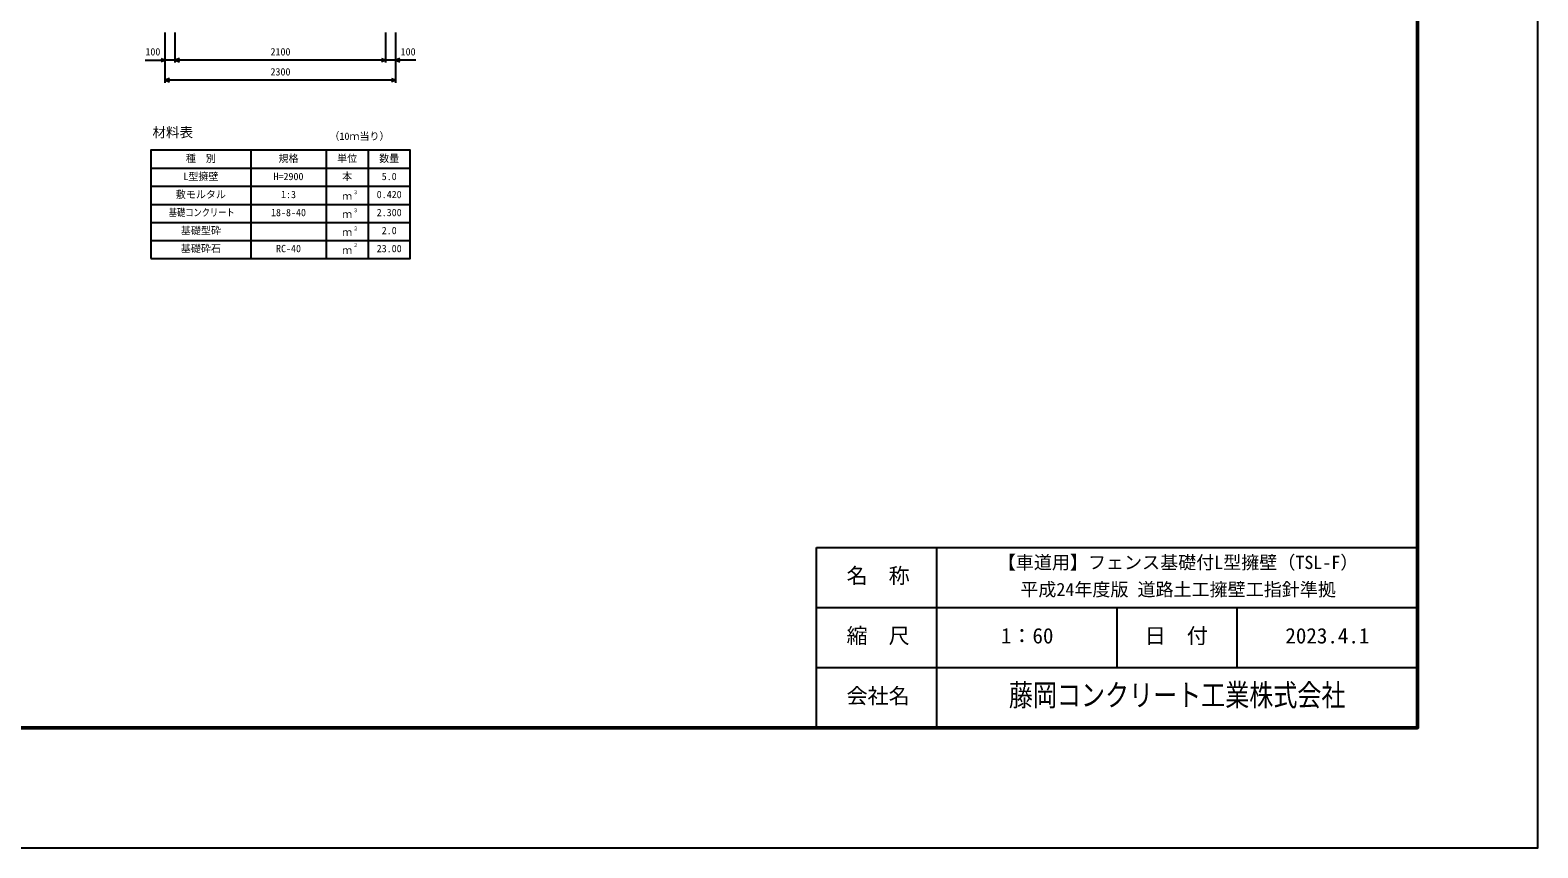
# Model space of a CAD drawing. Units: millimetres, scale not verified. Extents: x -50400 to 50400, y -17820 to 17820.
# Drawn here: x 35350 to 50400, y -17820 to -9654 of the extents above; entities that cross this region are included whole.
import ezdxf
from ezdxf.enums import TextEntityAlignment as Align

# ---------------------------------------------------------------- set-up
doc = ezdxf.new("R2010")
doc.units = ezdxf.units.MM
doc.header["$LTSCALE"] = 60
for name, color, linetype, lineweight in [('0-1_DIM', 7, 'Continuous', 25), ('0-2_Defpoints', 5, 'Continuous', 25), ('0-4_HYO', 3, 'Continuous', 25), ('0-5_HYO2', 4, 'Continuous', 25), ('0-8_TXT', 7, 'Continuous', 25), ('0-9_WAKU', 3, 'Continuous', 25), ('0-A_WAKU-LINE', 7, 'Continuous', 25)]:
    doc.layers.add(name, color=color, linetype=linetype, lineweight=lineweight)
doc.layers.add('0-B_WAKU-TXT', color=7, linetype='Continuous')
doc.styles.add('ＭＳ ゴシック', font='')
doc.styles.get('ＭＳ ゴシック').set_extended_font_data('MS Gothic')

msp = doc.modelspace()

# ---------------------------------------------------------------- linework, layer by layer
at = {"layer": '0-1_DIM'}
for p, q in [((36699.5, -10178.94), (36699.5, -9678.94)), ((36799.5, -9978.94), (36799.5, -9678.94)), ((38899.5, -9978.94), (38899.5, -9678.94)), ((38899.5, -9978.94), (38899.5, -9678.94)), ((38999.5, -10178.94), (38999.5, -9678.94)), ((36499.96, -9953.94), (36699.5, -9953.94)), ((36799.5, -9953.94), (36699.5, -9953.94)), ((38899.5, -9953.94), (36799.5, -9953.94)), ((38999.5, -9953.94), (38899.5, -9953.94)), ((39199.04, -9953.94), (38999.5, -9953.94)), ((38999.5, -10153.94), (36699.5, -10153.94))]:
    msp.add_line(p, q, dxfattribs=at)
for points in [[(36657.21, -9938.55), (36699.5, -9953.94), (36657.21, -9969.33)], [(36841.79, -9938.55), (36799.5, -9953.94), (36841.79, -9969.33)], [(38857.21, -9938.55), (38899.5, -9953.94), (38857.21, -9969.33)], [(39041.79, -9938.55), (38999.5, -9953.94), (39041.79, -9969.33)], [(36741.79, -10138.55), (36699.5, -10153.94), (36741.79, -10169.33)], [(38957.21, -10138.55), (38999.5, -10153.94), (38957.21, -10169.33)]]:
    msp.add_lwpolyline(points, dxfattribs=at)
at = {"layer": '0-2_Defpoints'}
msp.add_lwpolyline([(0, -17820), (50400, -17820), (50400, 17820), (0, 17820)], close=True, dxfattribs=at)
at = {"layer": '0-4_HYO'}
for p, q in [((37554.5, -10853.94), (37554.5, -11933.94)), ((38304.5, -10853.94), (38304.5, -11933.94)), ((38724.5, -10853.94), (38724.5, -11933.94)), ((36554.5, -11033.94), (39144.5, -11033.94))]:
    msp.add_line(p, q, dxfattribs=at)
msp.add_lwpolyline([(36554.5, -11933.94), (39144.5, -11933.94), (39144.5, -10853.94), (36554.5, -10853.94)], close=True, dxfattribs=at)
at = {"layer": '0-5_HYO2'}
for p, q in [((36554.5, -11213.94), (39144.5, -11213.94)), ((36554.5, -11393.94), (39144.5, -11393.94)), ((36554.5, -11573.94), (39144.5, -11573.94)), ((36554.5, -11753.94), (39144.5, -11753.94))]:
    msp.add_line(p, q, dxfattribs=at)
at = {"layer": '0-9_WAKU'}
for p, q in [((43200, -14820), (49200, -14820)), ((43200, -16620), (43200, -14820))]:
    msp.add_line(p, q, dxfattribs=at)
at = {"layer": '0-9_WAKU', "lineweight": 50}
msp.add_lwpolyline([(1200, -16620), (49200, -16620), (49200, 16620), (1200, 16620)], close=True, dxfattribs=at)
at = {"layer": '0-A_WAKU-LINE'}
for p, q in [((44400, -16620), (44400, -14820)), ((43200, -15420), (49200, -15420)), ((46200, -16020), (46200, -15420)), ((47400, -16020), (47400, -15420)), ((43200, -16020), (49200, -16020))]:
    msp.add_line(p, q, dxfattribs=at)

# ---------------------------------------------------------------- texts
at = {"layer": '0-1_DIM', "style": 'ＭＳ ゴシック'}
for s, p in [('100', (36500.86, -9928.94)), ('2100', (37749.5, -9928.94)), ('100', (39048.14, -9928.94)), ('2300', (37749.5, -10128.94))]:
    msp.add_text(s, height=73.31, dxfattribs=at).set_placement(p, align=Align.BOTTOM_LEFT)
at = {"layer": '0-8_TXT', "style": 'ＭＳ ゴシック'}
for s, height, p in [('材料表', 98.97, (36571.17, -10753.94)), ('（10ｍ当り）', 73.31, (38337.83, -10772.28)), ('種\u3000別', 73.31, (36904.5, -10993.94)), ('規格', 73.31, (37829.5, -10993.94)), ('単位', 73.31, (38414.5, -10993.94)), ('数量', 73.31, (38834.5, -10993.94)), ('L型擁壁', 73.31, (36879.5, -11173.94)), ('H=2900', 73.31, (37779.5, -11173.94)), ('本', 73.31, (38464.5, -11173.94)), ('5.0', 73.31, (38859.5, -11173.94)), ('敷モルタル', 73.31, (36804.5, -11353.94)), ('1:3', 73.31, (37854.5, -11353.94)), ('３', 36.66, (38573.74, -11303.33)), ('0.420', 73.31, (38809.5, -11353.94)), ('ｍ', 73.31, (38464.5, -11370.61)), ('３', 36.66, (38573.74, -11483.33)), ('18-8-40', 73.31, (37754.5, -11533.94)), ('ｍ', 73.31, (38464.5, -11550.61)), ('2.300', 73.31, (38809.5, -11533.94)), ('基礎型砕', 73.31, (36854.5, -11713.94)), ('ｍ', 73.31, (38464.5, -11730.61)), ('２', 36.66, (38573.74, -11663.33)), ('2.0', 73.31, (38859.5, -11713.94)), ('基礎砕石', 73.31, (36854.5, -11893.94)), ('RC-40', 73.31, (37804.5, -11893.94)), ('ｍ', 73.31, (38464.5, -11910.61)), ('２', 36.66, (38573.74, -11829.99)), ('23.00', 73.31, (38809.5, -11893.94))]:
    msp.add_text(s, height=height, dxfattribs=at).set_placement(p, align=Align.BOTTOM_LEFT)
at = {"layer": '0-8_TXT', "style": 'ＭＳ ゴシック', "width": 0.8}
msp.add_text('基礎コンクリート', height=73.31, dxfattribs=at).set_placement((36734.5, -11533.94), align=Align.BOTTOM_LEFT)
at = {"layer": '0-B_WAKU-TXT', "style": 'ＭＳ ゴシック'}
for s, height, p in [('【車道用】フェンス基礎付L型擁壁（TSL-F）', 132, (45009, -15075)), ('名\u3000称', 154, (43499.71, -15225)), ('平成24年度版 道路土工擁壁工指針準拠', 132, (45234, -15345)), ('縮\u3000尺', 154, (43499.71, -15825)), ('1：60', 154, (45040.49, -15825)), ('日\u3000付', 154, (46475.67, -15825)), ('2023.4.1', 154, (47880, -15825)), ('会社名', 154, (43499.71, -16425))]:
    msp.add_text(s, height=height, dxfattribs=at).set_placement(p, align=Align.BOTTOM_LEFT)
at = {"layer": '0-B_WAKU-TXT', "style": 'ＭＳ ゴシック', "width": 0.8}
msp.add_text('藤岡コンクリート工業株式会社', height=219.9, dxfattribs=at).set_placement((45120, -16470), align=Align.BOTTOM_LEFT)

doc.saveas('drawing.dxf')
